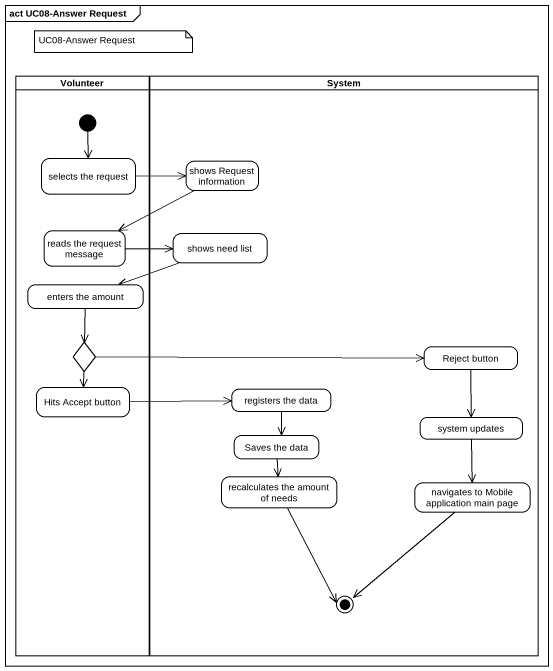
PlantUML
@startuml
mainframe act UC08-Answer Request
hide empty description
state Volunteer <<partition>> {
  state "selects the request" as selects_the_request
  state "reads the request message" as reads_the_request_message
  state "enters the amount" as enters_the_amount
  state choice1 <<choice>>
  state "Hits Accept button" as Hits_Accept_button
  [*] --> selects_the_request
}
state System <<partition>> {
  state "shows Request information" as shows_Request_information
  state "shows need list" as shows_need_list
  state "Reject button" as Reject_button
  state "registers the data" as registers_the_data
  state "Saves the data" as Saves_the_data
  state "system updates" as system_updates
  state "recalculates the amount of needs" as recalculates_the_amount_of
  state "navigates to Mobile application main page" as navigates_to_Mobile
  recalculates_the_amount_of --> [*]
  navigates_to_Mobile --> [*]
}
selects_the_request -right-> shows_Request_information
shows_Request_information -left-> reads_the_request_message
reads_the_request_message -right-> shows_need_list
shows_need_list -left-> enters_the_amount
enters_the_amount --> choice1
choice1 -right-> Reject_button
choice1 --> Hits_Accept_button
Reject_button --> system_updates
Hits_Accept_button -right-> registers_the_data
registers_the_data --> Saves_the_data
Saves_the_data --> recalculates_the_amount_of
system_updates --> navigates_to_Mobile
note as N1
  UC08-Answer Request
end note
@enduml
